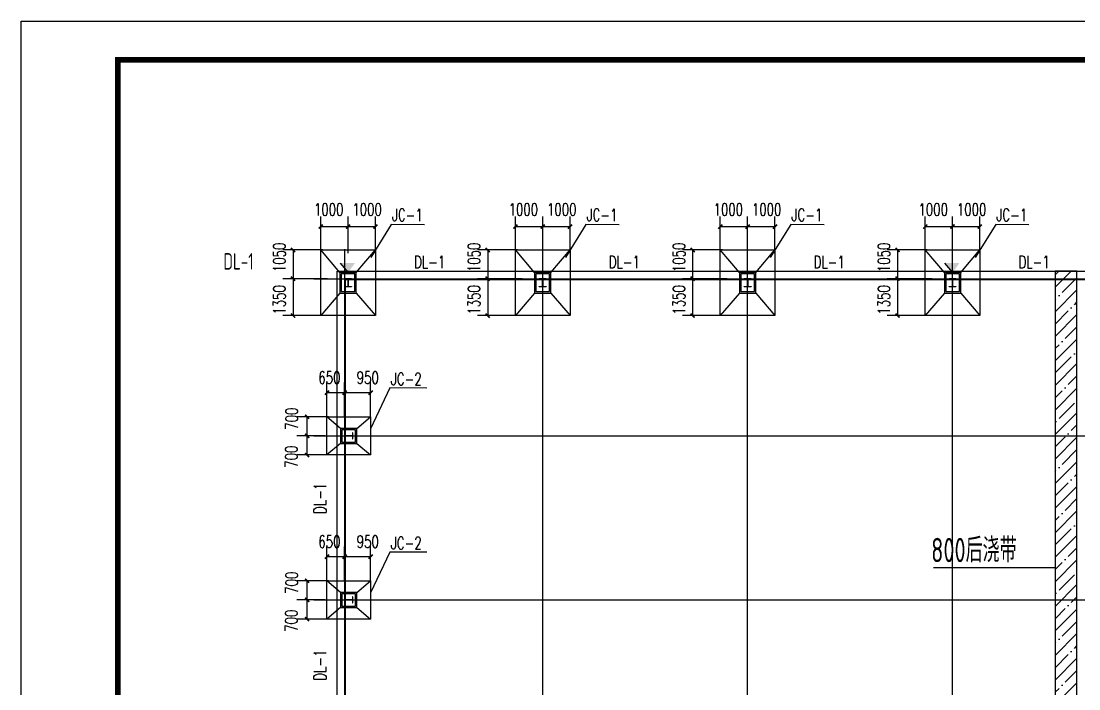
# Model space of a CAD drawing. Extents: x 180850 to 1399066, y 113487 to 334416.
# Drawn here: x 306909 to 345624, y 195958 to 220382 of the extents above; entities that cross this region are included whole.
import ezdxf

# ---------------------------------------------------------------- set-up
doc = ezdxf.new("R2010")
doc.units = 0
doc.header["$LTSCALE"] = 1000
for name, color, linetype in [('AXIS', 3, 'Continuous'), ('DIM_LEAD', 3, 'Continuous'), ('DOTE', 1, 'Continuous'), ('GZ', 50, 'Continuous'), ('NUM', 7, 'Continuous'), ('PUB_DIM', 3, 'Continuous'), ('PUB_TEXT', 7, 'Continuous'), ('PUB_TITLE', 4, 'Continuous'), ('YCX', 90, 'Continuous'), ('承台', 2, 'Continuous')]:
    doc.layers.add(name, color=color, linetype=linetype)
doc.styles.add('_TCH_DIM_T3', font='SIMPLEX', dxfattribs={"width": 0.705882, "bigfont": 'GBCBIG'})
doc.styles.add('TSSD_Norm', font='tssdeng.shx', dxfattribs={"bigfont": 'hztxt.shx'})
doc.dimstyles.new('TCH_150_1', dxfattribs={"dimtxt": 446.25, "dimasz": 150, "dimexe": 375, "dimexo": 450, "dimgap": 189.375, "dimtad": 1, "dimdec": 0, "dimzin": 0, "dimdsep": 46, "dimtxsty": '_TCH_DIM_T3', "dimblk": 'ARCHTICK', "dimcen": 0.09, "dimclrd": 256, "dimclre": 256, "dimclrt": 7, "dimazin": 2, "dimtfac": 1, "dimtdec": 0, "dimtix": 1, "dimtmove": 2, "dimatfit": 3, "dimfxl": 1, "dimtolj": 1, "dimtzin": 0, "dimarcsym": 0})

# ---------------------------------------------------------------- blocks, each defined once
blk = doc.blocks.new('A$C33B20A31')
at = {"layer": 'GZ'}
for points in [[(0, 35500), (250, 35500), (250, 35490), (132, 35490), (128, 35485), (128, 35215), (132, 35210), (250, 35210), (250, 35200), (0, 35200), (0, 35210), (118, 35210), (122, 35214), (122, 35485), (118, 35490), (0, 35490), (0, 35500)], [(7125, 35500), (7375, 35500), (7375, 35490), (7257, 35490), (7253, 35485), (7253, 35215), (7257, 35210), (7375, 35210), (7375, 35200), (7125, 35200), (7125, 35210), (7243, 35210), (7247, 35214), (7247, 35485), (7243, 35490), (7125, 35490), (7125, 35500)], [(14625, 35500), (14875, 35500), (14875, 35490), (14757, 35490), (14753, 35485), (14753, 35215), (14757, 35210), (14875, 35210), (14875, 35200), (14625, 35200), (14625, 35210), (14743, 35210), (14747, 35214), (14747, 35485), (14743, 35490), (14625, 35490), (14625, 35500)], [(22125, 35500), (22375, 35500), (22375, 35490), (22257, 35490), (22253, 35485), (22253, 35215), (22257, 35210), (22375, 35210), (22375, 35200), (22125, 35200), (22125, 35210), (22243, 35210), (22247, 35214), (22247, 35485), (22243, 35490), (22125, 35490), (22125, 35500)], [(0, 29860), (0, 29640), (10, 29640), (10, 29743), (15, 29747), (285, 29747), (290, 29743), (290, 29640), (300, 29640), (300, 29860), (290, 29860), (290, 29757), (286, 29753), (15, 29753), (10, 29757), (10, 29860), (0, 29860)], [(0, 23860), (0, 23640), (10, 23640), (10, 23743), (15, 23747), (285, 23747), (290, 23743), (290, 23640), (300, 23640), (300, 23860), (290, 23860), (290, 23757), (286, 23753), (15, 23753), (10, 23757), (10, 23860), (0, 23860)]]:
    blk.add_lwpolyline(points, close=True, dxfattribs=at)
blk = doc.blocks.new('_ArchTick')
at = {"color": 0, "linetype": 'ByBlock', "const_width": 0.4}
blk.add_lwpolyline([(-0.5, -0.5), (0.5, 0.5)], dxfattribs=at)
blk = doc.blocks.new('*D1384')
at = {"layer": 'AXIS', "linetype": 'ByBlock', "lineweight": -2, "transparency": 16777216}
for p, q in [((318101, 199923), (318101, 201168)), ((318750, 199937), (318750, 201168)), ((318101, 200793), (318750, 200793))]:
    blk.add_line(p, q, dxfattribs=at)
at = {"layer": 'Defpoints', "color": 0, "linetype": 'ByBlock', "transparency": 16777216}
for p in [(318750, 200793), (318101, 199473), (318750, 199487)]:
    blk.add_point(p, dxfattribs=at)
at = {"layer": 'AXIS', "linetype": 'ByBlock', "lineweight": -2, "transparency": 16777216, "xscale": 150, "yscale": 150, "zscale": 150, "rotation": 180}
blk.add_blockref('_ArchTick', (318101, 200793), dxfattribs=at)
at = {"layer": 'AXIS', "linetype": 'ByBlock', "lineweight": -2, "transparency": 16777216, "xscale": 150, "yscale": 150, "zscale": 150}
blk.add_blockref('_ArchTick', (318750, 200793), dxfattribs=at)
at = {"layer": 'AXIS', "color": 7, "linetype": 'ByBlock', "transparency": 16777216, "insert": (318193, 201343), "char_height": 446.2, "attachment_point": 5, "style": '_TCH_DIM_T3'}
blk.add_mtext('\\A1;650', dxfattribs=at)
blk = doc.blocks.new('*D1385')
at = {"layer": 'AXIS', "linetype": 'ByBlock', "lineweight": -2, "transparency": 16777216}
for p, q in [((318156, 199912), (317002, 199912)), ((317377, 199212), (317377, 199912)), ((318031, 199212), (317002, 199212))]:
    blk.add_line(p, q, dxfattribs=at)
at = {"layer": 'Defpoints', "color": 0, "linetype": 'ByBlock', "transparency": 16777216}
for p in [(317377, 199912), (318606, 199912), (318481, 199212)]:
    blk.add_point(p, dxfattribs=at)
at = {"layer": 'AXIS', "linetype": 'ByBlock', "lineweight": -2, "transparency": 16777216, "xscale": 150, "yscale": 150, "zscale": 150}
for p, rotation in [((317377, 199912), 90), ((317377, 199212), 270)]:
    blk.add_blockref('_ArchTick', p, dxfattribs=dict(at, rotation=rotation))
at = {"layer": 'AXIS', "color": 7, "linetype": 'ByBlock', "transparency": 16777216, "insert": (316812, 199838), "char_height": 446.2, "attachment_point": 5, "rotation": 90, "style": '_TCH_DIM_T3'}
blk.add_mtext('\\A1;700', dxfattribs=at)
blk = doc.blocks.new('*D1386')
at = {"layer": 'AXIS', "linetype": 'ByBlock', "lineweight": -2, "transparency": 16777216}
for p, q in [((318031, 199212), (317002, 199212)), ((317377, 198512), (317377, 199212)), ((318156, 198512), (317002, 198512))]:
    blk.add_line(p, q, dxfattribs=at)
at = {"layer": 'Defpoints', "color": 0, "linetype": 'ByBlock', "transparency": 16777216}
for p in [(317377, 199212), (318481, 199212), (318606, 198512)]:
    blk.add_point(p, dxfattribs=at)
at = {"layer": 'AXIS', "linetype": 'ByBlock', "lineweight": -2, "transparency": 16777216, "xscale": 150, "yscale": 150, "zscale": 150}
for p, rotation in [((317377, 199212), 90), ((317377, 198512), 270)]:
    blk.add_blockref('_ArchTick', p, dxfattribs=dict(at, rotation=rotation))
at = {"layer": 'AXIS', "color": 7, "linetype": 'ByBlock', "transparency": 16777216, "insert": (316800, 198448), "char_height": 446.2, "attachment_point": 5, "rotation": 90, "style": '_TCH_DIM_T3'}
blk.add_mtext('\\A1;700', dxfattribs=at)
blk = doc.blocks.new('*D1387')
at = {"layer": 'AXIS', "linetype": 'ByBlock', "lineweight": -2, "transparency": 16777216}
for p, q in [((318750, 199937), (318750, 201168)), ((319701, 199923), (319701, 201168)), ((318750, 200793), (319701, 200793))]:
    blk.add_line(p, q, dxfattribs=at)
at = {"layer": 'Defpoints', "color": 0, "linetype": 'ByBlock', "transparency": 16777216}
for p in [(319701, 200793), (318750, 199487), (319701, 199473)]:
    blk.add_point(p, dxfattribs=at)
at = {"layer": 'AXIS', "linetype": 'ByBlock', "lineweight": -2, "transparency": 16777216, "xscale": 150, "yscale": 150, "zscale": 150, "rotation": 180}
blk.add_blockref('_ArchTick', (318750, 200793), dxfattribs=at)
at = {"layer": 'AXIS', "linetype": 'ByBlock', "lineweight": -2, "transparency": 16777216, "xscale": 150, "yscale": 150, "zscale": 150}
blk.add_blockref('_ArchTick', (319701, 200793), dxfattribs=at)
at = {"layer": 'AXIS', "color": 7, "linetype": 'ByBlock', "transparency": 16777216, "insert": (319597, 201343), "char_height": 446.2, "attachment_point": 5, "style": '_TCH_DIM_T3'}
blk.add_mtext('\\A1;950', dxfattribs=at)
blk = doc.blocks.new('*D1388')
at = {"layer": 'AXIS', "linetype": 'ByBlock', "lineweight": -2, "transparency": 16777216}
for p, q in [((318101, 205923), (318101, 207168)), ((318750, 205937), (318750, 207168)), ((318101, 206793), (318750, 206793))]:
    blk.add_line(p, q, dxfattribs=at)
at = {"layer": 'Defpoints', "color": 0, "linetype": 'ByBlock', "transparency": 16777216}
for p in [(318750, 206793), (318101, 205473), (318750, 205487)]:
    blk.add_point(p, dxfattribs=at)
at = {"layer": 'AXIS', "linetype": 'ByBlock', "lineweight": -2, "transparency": 16777216, "xscale": 150, "yscale": 150, "zscale": 150, "rotation": 180}
blk.add_blockref('_ArchTick', (318101, 206793), dxfattribs=at)
at = {"layer": 'AXIS', "linetype": 'ByBlock', "lineweight": -2, "transparency": 16777216, "xscale": 150, "yscale": 150, "zscale": 150}
blk.add_blockref('_ArchTick', (318750, 206793), dxfattribs=at)
at = {"layer": 'AXIS', "color": 7, "linetype": 'ByBlock', "transparency": 16777216, "insert": (318193, 207343), "char_height": 446.2, "attachment_point": 5, "style": '_TCH_DIM_T3'}
blk.add_mtext('\\A1;650', dxfattribs=at)
blk = doc.blocks.new('*D1389')
at = {"layer": 'AXIS', "linetype": 'ByBlock', "lineweight": -2, "transparency": 16777216}
for p, q in [((318156, 205912), (317002, 205912)), ((317377, 205212), (317377, 205912)), ((318031, 205212), (317002, 205212))]:
    blk.add_line(p, q, dxfattribs=at)
at = {"layer": 'Defpoints', "color": 0, "linetype": 'ByBlock', "transparency": 16777216}
for p in [(317377, 205912), (318606, 205912), (318481, 205212)]:
    blk.add_point(p, dxfattribs=at)
at = {"layer": 'AXIS', "linetype": 'ByBlock', "lineweight": -2, "transparency": 16777216, "xscale": 150, "yscale": 150, "zscale": 150}
for p, rotation in [((317377, 205912), 90), ((317377, 205212), 270)]:
    blk.add_blockref('_ArchTick', p, dxfattribs=dict(at, rotation=rotation))
at = {"layer": 'AXIS', "color": 7, "linetype": 'ByBlock', "transparency": 16777216, "insert": (316812, 205838), "char_height": 446.2, "attachment_point": 5, "rotation": 90, "style": '_TCH_DIM_T3'}
blk.add_mtext('\\A1;700', dxfattribs=at)
blk = doc.blocks.new('*D1390')
at = {"layer": 'AXIS', "linetype": 'ByBlock', "lineweight": -2, "transparency": 16777216}
for p, q in [((318031, 205212), (317002, 205212)), ((317377, 204512), (317377, 205212)), ((318156, 204512), (317002, 204512))]:
    blk.add_line(p, q, dxfattribs=at)
at = {"layer": 'Defpoints', "color": 0, "linetype": 'ByBlock', "transparency": 16777216}
for p in [(317377, 205212), (318481, 205212), (318606, 204512)]:
    blk.add_point(p, dxfattribs=at)
at = {"layer": 'AXIS', "linetype": 'ByBlock', "lineweight": -2, "transparency": 16777216, "xscale": 150, "yscale": 150, "zscale": 150}
for p, rotation in [((317377, 205212), 90), ((317377, 204512), 270)]:
    blk.add_blockref('_ArchTick', p, dxfattribs=dict(at, rotation=rotation))
at = {"layer": 'AXIS', "color": 7, "linetype": 'ByBlock', "transparency": 16777216, "insert": (316800, 204448), "char_height": 446.2, "attachment_point": 5, "rotation": 90, "style": '_TCH_DIM_T3'}
blk.add_mtext('\\A1;700', dxfattribs=at)
blk = doc.blocks.new('*D1391')
at = {"layer": 'AXIS', "linetype": 'ByBlock', "lineweight": -2, "transparency": 16777216}
for p, q in [((318750, 205937), (318750, 207168)), ((319701, 205923), (319701, 207168)), ((318750, 206793), (319701, 206793))]:
    blk.add_line(p, q, dxfattribs=at)
at = {"layer": 'Defpoints', "color": 0, "linetype": 'ByBlock', "transparency": 16777216}
for p in [(319701, 206793), (318750, 205487), (319701, 205473)]:
    blk.add_point(p, dxfattribs=at)
at = {"layer": 'AXIS', "linetype": 'ByBlock', "lineweight": -2, "transparency": 16777216, "xscale": 150, "yscale": 150, "zscale": 150, "rotation": 180}
blk.add_blockref('_ArchTick', (318750, 206793), dxfattribs=at)
at = {"layer": 'AXIS', "linetype": 'ByBlock', "lineweight": -2, "transparency": 16777216, "xscale": 150, "yscale": 150, "zscale": 150}
blk.add_blockref('_ArchTick', (319701, 206793), dxfattribs=at)
at = {"layer": 'AXIS', "color": 7, "linetype": 'ByBlock', "transparency": 16777216, "insert": (319597, 207343), "char_height": 446.2, "attachment_point": 5, "style": '_TCH_DIM_T3'}
blk.add_mtext('\\A1;950', dxfattribs=at)
blk = doc.blocks.new('*D1556')
at = {"layer": 'AXIS', "linetype": 'ByBlock', "lineweight": -2, "transparency": 16777216}
for p, q in [((340000, 211901), (340000, 213241)), ((341000, 211901), (341000, 213241)), ((340000, 212866), (341000, 212866))]:
    blk.add_line(p, q, dxfattribs=at)
at = {"layer": 'Defpoints', "color": 0, "linetype": 'ByBlock', "transparency": 16777216}
for p in [(341000, 212866), (340000, 211451), (341000, 211451)]:
    blk.add_point(p, dxfattribs=at)
at = {"layer": 'AXIS', "linetype": 'ByBlock', "lineweight": -2, "transparency": 16777216, "xscale": 150, "yscale": 150, "zscale": 150, "rotation": 180}
blk.add_blockref('_ArchTick', (340000, 212866), dxfattribs=at)
at = {"layer": 'AXIS', "linetype": 'ByBlock', "lineweight": -2, "transparency": 16777216, "xscale": 150, "yscale": 150, "zscale": 150}
blk.add_blockref('_ArchTick', (341000, 212866), dxfattribs=at)
at = {"layer": 'AXIS', "color": 7, "linetype": 'ByBlock', "transparency": 16777216, "insert": (340292, 213492), "char_height": 446.2, "attachment_point": 5, "style": '_TCH_DIM_T3'}
blk.add_mtext('\\A1;1000', dxfattribs=at)
blk = doc.blocks.new('*D1557')
at = {"layer": 'AXIS', "linetype": 'ByBlock', "lineweight": -2, "transparency": 16777216}
for p, q in [((340250, 210962), (338612, 210962)), ((338987, 210962), (338987, 209612)), ((340075, 209612), (338612, 209612))]:
    blk.add_line(p, q, dxfattribs=at)
at = {"layer": 'Defpoints', "color": 0, "linetype": 'ByBlock', "transparency": 16777216}
for p in [(340700, 210962), (338987, 209612), (340525, 209612)]:
    blk.add_point(p, dxfattribs=at)
at = {"layer": 'AXIS', "linetype": 'ByBlock', "lineweight": -2, "transparency": 16777216, "xscale": 150, "yscale": 150, "zscale": 150}
for p, rotation in [((338987, 210962), 90), ((338987, 209612), 270)]:
    blk.add_blockref('_ArchTick', p, dxfattribs=dict(at, rotation=rotation))
at = {"layer": 'AXIS', "color": 7, "linetype": 'ByBlock', "transparency": 16777216, "insert": (338487, 210186), "char_height": 446.2, "attachment_point": 5, "rotation": 90, "style": '_TCH_DIM_T3'}
blk.add_mtext('\\A1;1350', dxfattribs=at)
blk = doc.blocks.new('*D1558')
at = {"layer": 'AXIS', "linetype": 'ByBlock', "lineweight": -2, "transparency": 16777216}
for p, q in [((340075, 212012), (338612, 212012)), ((338987, 212012), (338987, 210962)), ((340250, 210962), (338612, 210962))]:
    blk.add_line(p, q, dxfattribs=at)
at = {"layer": 'Defpoints', "color": 0, "linetype": 'ByBlock', "transparency": 16777216}
for p in [(340525, 212012), (338987, 210962), (340700, 210962)]:
    blk.add_point(p, dxfattribs=at)
at = {"layer": 'AXIS', "linetype": 'ByBlock', "lineweight": -2, "transparency": 16777216, "xscale": 150, "yscale": 150, "zscale": 150}
for p, rotation in [((338987, 212012), 90), ((338987, 210962), 270)]:
    blk.add_blockref('_ArchTick', p, dxfattribs=dict(at, rotation=rotation))
at = {"layer": 'AXIS', "color": 7, "linetype": 'ByBlock', "transparency": 16777216, "insert": (338487, 211741), "char_height": 446.2, "attachment_point": 5, "rotation": 90, "style": '_TCH_DIM_T3'}
blk.add_mtext('\\A1;1050', dxfattribs=at)
blk = doc.blocks.new('*D1559')
at = {"layer": 'AXIS', "linetype": 'ByBlock', "lineweight": -2, "transparency": 16777216}
for p, q in [((341000, 211901), (341000, 213241)), ((342000, 211901), (342000, 213241)), ((341000, 212866), (342000, 212866))]:
    blk.add_line(p, q, dxfattribs=at)
at = {"layer": 'Defpoints', "color": 0, "linetype": 'ByBlock', "transparency": 16777216}
for p in [(342000, 212866), (341000, 211451), (342000, 211451)]:
    blk.add_point(p, dxfattribs=at)
at = {"layer": 'AXIS', "linetype": 'ByBlock', "lineweight": -2, "transparency": 16777216, "xscale": 150, "yscale": 150, "zscale": 150, "rotation": 180}
blk.add_blockref('_ArchTick', (341000, 212866), dxfattribs=at)
at = {"layer": 'AXIS', "linetype": 'ByBlock', "lineweight": -2, "transparency": 16777216, "xscale": 150, "yscale": 150, "zscale": 150}
blk.add_blockref('_ArchTick', (342000, 212866), dxfattribs=at)
at = {"layer": 'AXIS', "color": 7, "linetype": 'ByBlock', "transparency": 16777216, "insert": (341697, 213492), "char_height": 446.2, "attachment_point": 5, "style": '_TCH_DIM_T3'}
blk.add_mtext('\\A1;1000', dxfattribs=at)
blk = doc.blocks.new('*D1564')
at = {"layer": 'AXIS', "linetype": 'ByBlock', "lineweight": -2, "transparency": 16777216}
for p, q in [((317875, 211901), (317875, 213241)), ((318875, 211901), (318875, 213241)), ((317875, 212866), (318875, 212866))]:
    blk.add_line(p, q, dxfattribs=at)
at = {"layer": 'Defpoints', "color": 0, "linetype": 'ByBlock', "transparency": 16777216}
for p in [(318875, 212866), (317875, 211451), (318875, 211451)]:
    blk.add_point(p, dxfattribs=at)
at = {"layer": 'AXIS', "linetype": 'ByBlock', "lineweight": -2, "transparency": 16777216, "xscale": 150, "yscale": 150, "zscale": 150, "rotation": 180}
blk.add_blockref('_ArchTick', (317875, 212866), dxfattribs=at)
at = {"layer": 'AXIS', "linetype": 'ByBlock', "lineweight": -2, "transparency": 16777216, "xscale": 150, "yscale": 150, "zscale": 150}
blk.add_blockref('_ArchTick', (318875, 212866), dxfattribs=at)
at = {"layer": 'AXIS', "color": 7, "linetype": 'ByBlock', "transparency": 16777216, "insert": (318167, 213492), "char_height": 446.2, "attachment_point": 5, "style": '_TCH_DIM_T3'}
blk.add_mtext('\\A1;1000', dxfattribs=at)
blk = doc.blocks.new('*D1565')
at = {"layer": 'AXIS', "linetype": 'ByBlock', "lineweight": -2, "transparency": 16777216}
for p, q in [((318125, 210962), (316487, 210962)), ((316862, 210962), (316862, 209612)), ((317950, 209612), (316487, 209612))]:
    blk.add_line(p, q, dxfattribs=at)
at = {"layer": 'Defpoints', "color": 0, "linetype": 'ByBlock', "transparency": 16777216}
for p in [(318575, 210962), (316862, 209612), (318400, 209612)]:
    blk.add_point(p, dxfattribs=at)
at = {"layer": 'AXIS', "linetype": 'ByBlock', "lineweight": -2, "transparency": 16777216, "xscale": 150, "yscale": 150, "zscale": 150}
for p, rotation in [((316862, 210962), 90), ((316862, 209612), 270)]:
    blk.add_blockref('_ArchTick', p, dxfattribs=dict(at, rotation=rotation))
at = {"layer": 'AXIS', "color": 7, "linetype": 'ByBlock', "transparency": 16777216, "insert": (316362, 210186), "char_height": 446.2, "attachment_point": 5, "rotation": 90, "style": '_TCH_DIM_T3'}
blk.add_mtext('\\A1;1350', dxfattribs=at)
blk = doc.blocks.new('*D1566')
at = {"layer": 'AXIS', "linetype": 'ByBlock', "lineweight": -2, "transparency": 16777216}
for p, q in [((317950, 212012), (316487, 212012)), ((316862, 212012), (316862, 210962)), ((318125, 210962), (316487, 210962))]:
    blk.add_line(p, q, dxfattribs=at)
at = {"layer": 'Defpoints', "color": 0, "linetype": 'ByBlock', "transparency": 16777216}
for p in [(318400, 212012), (316862, 210962), (318575, 210962)]:
    blk.add_point(p, dxfattribs=at)
at = {"layer": 'AXIS', "linetype": 'ByBlock', "lineweight": -2, "transparency": 16777216, "xscale": 150, "yscale": 150, "zscale": 150}
for p, rotation in [((316862, 212012), 90), ((316862, 210962), 270)]:
    blk.add_blockref('_ArchTick', p, dxfattribs=dict(at, rotation=rotation))
at = {"layer": 'AXIS', "color": 7, "linetype": 'ByBlock', "transparency": 16777216, "insert": (316362, 211741), "char_height": 446.2, "attachment_point": 5, "rotation": 90, "style": '_TCH_DIM_T3'}
blk.add_mtext('\\A1;1050', dxfattribs=at)
blk = doc.blocks.new('*D1567')
at = {"layer": 'AXIS', "linetype": 'ByBlock', "lineweight": -2, "transparency": 16777216}
for p, q in [((318875, 211901), (318875, 213241)), ((319875, 211901), (319875, 213241)), ((318875, 212866), (319875, 212866))]:
    blk.add_line(p, q, dxfattribs=at)
at = {"layer": 'Defpoints', "color": 0, "linetype": 'ByBlock', "transparency": 16777216}
for p in [(319875, 212866), (318875, 211451), (319875, 211451)]:
    blk.add_point(p, dxfattribs=at)
at = {"layer": 'AXIS', "linetype": 'ByBlock', "lineweight": -2, "transparency": 16777216, "xscale": 150, "yscale": 150, "zscale": 150, "rotation": 180}
blk.add_blockref('_ArchTick', (318875, 212866), dxfattribs=at)
at = {"layer": 'AXIS', "linetype": 'ByBlock', "lineweight": -2, "transparency": 16777216, "xscale": 150, "yscale": 150, "zscale": 150}
blk.add_blockref('_ArchTick', (319875, 212866), dxfattribs=at)
at = {"layer": 'AXIS', "color": 7, "linetype": 'ByBlock', "transparency": 16777216, "insert": (319572, 213492), "char_height": 446.2, "attachment_point": 5, "style": '_TCH_DIM_T3'}
blk.add_mtext('\\A1;1000', dxfattribs=at)
blk = doc.blocks.new('*D1572')
at = {"layer": 'AXIS', "linetype": 'ByBlock', "lineweight": -2, "transparency": 16777216}
for p, q in [((332500, 211901), (332500, 213241)), ((333500, 211901), (333500, 213241)), ((332500, 212866), (333500, 212866))]:
    blk.add_line(p, q, dxfattribs=at)
at = {"layer": 'Defpoints', "color": 0, "linetype": 'ByBlock', "transparency": 16777216}
for p in [(333500, 212866), (332500, 211451), (333500, 211451)]:
    blk.add_point(p, dxfattribs=at)
at = {"layer": 'AXIS', "linetype": 'ByBlock', "lineweight": -2, "transparency": 16777216, "xscale": 150, "yscale": 150, "zscale": 150, "rotation": 180}
blk.add_blockref('_ArchTick', (332500, 212866), dxfattribs=at)
at = {"layer": 'AXIS', "linetype": 'ByBlock', "lineweight": -2, "transparency": 16777216, "xscale": 150, "yscale": 150, "zscale": 150}
blk.add_blockref('_ArchTick', (333500, 212866), dxfattribs=at)
at = {"layer": 'AXIS', "color": 7, "linetype": 'ByBlock', "transparency": 16777216, "insert": (332792, 213492), "char_height": 446.2, "attachment_point": 5, "style": '_TCH_DIM_T3'}
blk.add_mtext('\\A1;1000', dxfattribs=at)
blk = doc.blocks.new('*D1573')
at = {"layer": 'AXIS', "linetype": 'ByBlock', "lineweight": -2, "transparency": 16777216}
for p, q in [((332750, 210962), (331112, 210962)), ((331487, 210962), (331487, 209612)), ((332575, 209612), (331112, 209612))]:
    blk.add_line(p, q, dxfattribs=at)
at = {"layer": 'Defpoints', "color": 0, "linetype": 'ByBlock', "transparency": 16777216}
for p in [(333200, 210962), (331487, 209612), (333025, 209612)]:
    blk.add_point(p, dxfattribs=at)
at = {"layer": 'AXIS', "linetype": 'ByBlock', "lineweight": -2, "transparency": 16777216, "xscale": 150, "yscale": 150, "zscale": 150}
for p, rotation in [((331487, 210962), 90), ((331487, 209612), 270)]:
    blk.add_blockref('_ArchTick', p, dxfattribs=dict(at, rotation=rotation))
at = {"layer": 'AXIS', "color": 7, "linetype": 'ByBlock', "transparency": 16777216, "insert": (330987, 210186), "char_height": 446.2, "attachment_point": 5, "rotation": 90, "style": '_TCH_DIM_T3'}
blk.add_mtext('\\A1;1350', dxfattribs=at)
blk = doc.blocks.new('*D1574')
at = {"layer": 'AXIS', "linetype": 'ByBlock', "lineweight": -2, "transparency": 16777216}
for p, q in [((332575, 212012), (331112, 212012)), ((331487, 212012), (331487, 210962)), ((332750, 210962), (331112, 210962))]:
    blk.add_line(p, q, dxfattribs=at)
at = {"layer": 'Defpoints', "color": 0, "linetype": 'ByBlock', "transparency": 16777216}
for p in [(333025, 212012), (331487, 210962), (333200, 210962)]:
    blk.add_point(p, dxfattribs=at)
at = {"layer": 'AXIS', "linetype": 'ByBlock', "lineweight": -2, "transparency": 16777216, "xscale": 150, "yscale": 150, "zscale": 150}
for p, rotation in [((331487, 212012), 90), ((331487, 210962), 270)]:
    blk.add_blockref('_ArchTick', p, dxfattribs=dict(at, rotation=rotation))
at = {"layer": 'AXIS', "color": 7, "linetype": 'ByBlock', "transparency": 16777216, "insert": (330987, 211741), "char_height": 446.2, "attachment_point": 5, "rotation": 90, "style": '_TCH_DIM_T3'}
blk.add_mtext('\\A1;1050', dxfattribs=at)
blk = doc.blocks.new('*D1575')
at = {"layer": 'AXIS', "linetype": 'ByBlock', "lineweight": -2, "transparency": 16777216}
for p, q in [((333500, 211901), (333500, 213241)), ((334500, 211901), (334500, 213241)), ((333500, 212866), (334500, 212866))]:
    blk.add_line(p, q, dxfattribs=at)
at = {"layer": 'Defpoints', "color": 0, "linetype": 'ByBlock', "transparency": 16777216}
for p in [(334500, 212866), (333500, 211451), (334500, 211451)]:
    blk.add_point(p, dxfattribs=at)
at = {"layer": 'AXIS', "linetype": 'ByBlock', "lineweight": -2, "transparency": 16777216, "xscale": 150, "yscale": 150, "zscale": 150, "rotation": 180}
blk.add_blockref('_ArchTick', (333500, 212866), dxfattribs=at)
at = {"layer": 'AXIS', "linetype": 'ByBlock', "lineweight": -2, "transparency": 16777216, "xscale": 150, "yscale": 150, "zscale": 150}
blk.add_blockref('_ArchTick', (334500, 212866), dxfattribs=at)
at = {"layer": 'AXIS', "color": 7, "linetype": 'ByBlock', "transparency": 16777216, "insert": (334197, 213492), "char_height": 446.2, "attachment_point": 5, "style": '_TCH_DIM_T3'}
blk.add_mtext('\\A1;1000', dxfattribs=at)
blk = doc.blocks.new('*D1580')
at = {"layer": 'AXIS', "linetype": 'ByBlock', "lineweight": -2, "transparency": 16777216}
for p, q in [((325000, 211901), (325000, 213241)), ((326000, 211901), (326000, 213241)), ((325000, 212866), (326000, 212866))]:
    blk.add_line(p, q, dxfattribs=at)
at = {"layer": 'Defpoints', "color": 0, "linetype": 'ByBlock', "transparency": 16777216}
for p in [(326000, 212866), (325000, 211451), (326000, 211451)]:
    blk.add_point(p, dxfattribs=at)
at = {"layer": 'AXIS', "linetype": 'ByBlock', "lineweight": -2, "transparency": 16777216, "xscale": 150, "yscale": 150, "zscale": 150, "rotation": 180}
blk.add_blockref('_ArchTick', (325000, 212866), dxfattribs=at)
at = {"layer": 'AXIS', "linetype": 'ByBlock', "lineweight": -2, "transparency": 16777216, "xscale": 150, "yscale": 150, "zscale": 150}
blk.add_blockref('_ArchTick', (326000, 212866), dxfattribs=at)
at = {"layer": 'AXIS', "color": 7, "linetype": 'ByBlock', "transparency": 16777216, "insert": (325292, 213492), "char_height": 446.2, "attachment_point": 5, "style": '_TCH_DIM_T3'}
blk.add_mtext('\\A1;1000', dxfattribs=at)
blk = doc.blocks.new('*D1581')
at = {"layer": 'AXIS', "linetype": 'ByBlock', "lineweight": -2, "transparency": 16777216}
for p, q in [((325250, 210962), (323612, 210962)), ((323987, 210962), (323987, 209612)), ((325075, 209612), (323612, 209612))]:
    blk.add_line(p, q, dxfattribs=at)
at = {"layer": 'Defpoints', "color": 0, "linetype": 'ByBlock', "transparency": 16777216}
for p in [(325700, 210962), (323987, 209612), (325525, 209612)]:
    blk.add_point(p, dxfattribs=at)
at = {"layer": 'AXIS', "linetype": 'ByBlock', "lineweight": -2, "transparency": 16777216, "xscale": 150, "yscale": 150, "zscale": 150}
for p, rotation in [((323987, 210962), 90), ((323987, 209612), 270)]:
    blk.add_blockref('_ArchTick', p, dxfattribs=dict(at, rotation=rotation))
at = {"layer": 'AXIS', "color": 7, "linetype": 'ByBlock', "transparency": 16777216, "insert": (323487, 210186), "char_height": 446.2, "attachment_point": 5, "rotation": 90, "style": '_TCH_DIM_T3'}
blk.add_mtext('\\A1;1350', dxfattribs=at)
blk = doc.blocks.new('*D1582')
at = {"layer": 'AXIS', "linetype": 'ByBlock', "lineweight": -2, "transparency": 16777216}
for p, q in [((325075, 212012), (323612, 212012)), ((323987, 212012), (323987, 210962)), ((325250, 210962), (323612, 210962))]:
    blk.add_line(p, q, dxfattribs=at)
at = {"layer": 'Defpoints', "color": 0, "linetype": 'ByBlock', "transparency": 16777216}
for p in [(325525, 212012), (323987, 210962), (325700, 210962)]:
    blk.add_point(p, dxfattribs=at)
at = {"layer": 'AXIS', "linetype": 'ByBlock', "lineweight": -2, "transparency": 16777216, "xscale": 150, "yscale": 150, "zscale": 150}
for p, rotation in [((323987, 212012), 90), ((323987, 210962), 270)]:
    blk.add_blockref('_ArchTick', p, dxfattribs=dict(at, rotation=rotation))
at = {"layer": 'AXIS', "color": 7, "linetype": 'ByBlock', "transparency": 16777216, "insert": (323487, 211741), "char_height": 446.2, "attachment_point": 5, "rotation": 90, "style": '_TCH_DIM_T3'}
blk.add_mtext('\\A1;1050', dxfattribs=at)
blk = doc.blocks.new('*D1583')
at = {"layer": 'AXIS', "linetype": 'ByBlock', "lineweight": -2, "transparency": 16777216}
for p, q in [((326000, 211901), (326000, 213241)), ((327000, 211901), (327000, 213241)), ((326000, 212866), (327000, 212866))]:
    blk.add_line(p, q, dxfattribs=at)
at = {"layer": 'Defpoints', "color": 0, "linetype": 'ByBlock', "transparency": 16777216}
for p in [(327000, 212866), (326000, 211451), (327000, 211451)]:
    blk.add_point(p, dxfattribs=at)
at = {"layer": 'AXIS', "linetype": 'ByBlock', "lineweight": -2, "transparency": 16777216, "xscale": 150, "yscale": 150, "zscale": 150, "rotation": 180}
blk.add_blockref('_ArchTick', (326000, 212866), dxfattribs=at)
at = {"layer": 'AXIS', "linetype": 'ByBlock', "lineweight": -2, "transparency": 16777216, "xscale": 150, "yscale": 150, "zscale": 150}
blk.add_blockref('_ArchTick', (327000, 212866), dxfattribs=at)
at = {"layer": 'AXIS', "color": 7, "linetype": 'ByBlock', "transparency": 16777216, "insert": (326697, 213492), "char_height": 446.2, "attachment_point": 5, "style": '_TCH_DIM_T3'}
blk.add_mtext('\\A1;1000', dxfattribs=at)

msp = doc.modelspace()

# ---------------------------------------------------------------- hatches: boundary and pattern name
h = msp.add_hatch()
h.set_pattern_fill('ANSI35', color=8, scale=200)
h.set_pattern_definition([(45, (-160018, 40839.7), (-449.0128, 449.0128), []), (45, (-159569, 40839.7), (-449.0128, 449.0128), [793.75, -158.75, 0, -158.75])])
h.paths.add_polyline_path([(345553.28, 211232.31), (344753.28, 211232.31), (344753.32, 175192.31), (345553.32, 175192.31)])

# ---------------------------------------------------------------- linework, layer by layer
for p, q in [((318575.32, 211187.13), (317875.32, 212012.13)), ((319175.32, 211187.13), (319875.32, 212012.13)), ((325700.32, 211187.13), (325000.32, 212012.13)), ((326300.32, 211187.13), (327000.32, 212012.13)), ((333200.32, 211187.13), (332500.32, 212012.13)), ((333800.32, 211187.13), (334500.32, 212012.13)), ((340700.32, 211187.13), (340000.32, 212012.13)), ((341300.32, 211187.13), (342000.32, 212012.13)), ((319175.32, 210737.13), (319175.32, 210737.13)), ((326300.32, 210737.13), (326300.32, 210737.13)), ((333800.32, 210737.13), (333800.32, 210737.13)), ((341300.32, 210737.13), (341300.32, 210737.13)), ((318575.32, 210437.13), (317875.32, 209612.13)), ((319175.32, 210437.13), (319875.32, 209612.13)), ((325700.32, 210437.13), (325000.32, 209612.13)), ((326300.32, 210437.13), (327000.32, 209612.13)), ((333200.32, 210437.13), (332500.32, 209612.13)), ((333800.32, 210437.13), (334500.32, 209612.13)), ((340700.32, 210437.13), (340000.32, 209612.13)), ((341300.32, 210437.13), (342000.32, 209612.13)), ((318975.57, 205487.31), (318975.57, 205487.31)), ((318975.57, 199487.31), (318975.57, 199487.31))]:
    msp.add_line(p, q)
for points in [[(317875.32, 212012.13), (319875.32, 212012.13), (319875.32, 209612.13), (317875.32, 209612.13)], [(325000.32, 212012.13), (327000.32, 212012.13), (327000.32, 209612.13), (325000.32, 209612.13)], [(332500.32, 212012.13), (334500.32, 212012.13), (334500.32, 209612.13), (332500.32, 209612.13)], [(340000.32, 212012.13), (342000.32, 212012.13), (342000.32, 209612.13), (340000.32, 209612.13)], [(318480.32, 211232.31), (379120.32, 211232.31), (379120.32, 175192.31), (318480.32, 175192.31)], [(318780.32, 210932.31), (378820.32, 210932.31), (378820.32, 175492.31), (318780.32, 175492.31)]]:
    msp.add_lwpolyline(points, close=True)
at = {"layer": 'DIM_LEAD'}
msp.add_line((344753.29, 200380.43), (340307.4, 200380.44), dxfattribs=at)
at = {"layer": 'DOTE'}
for p, q in [((318750.32, 174337.31), (318750.32, 212037.31)), ((326000.32, 174337.31), (326000.32, 212087.31)), ((333500.32, 174337.31), (333500.32, 212087.31)), ((341000.32, 174337.31), (341000.32, 212087.31)), ((317625.32, 210962.31), (380100.32, 210962.31)), ((317625.32, 205212.31), (380100.32, 205212.31)), ((317625.32, 199212.31), (380100.32, 199212.31))]:
    msp.add_line(p, q, dxfattribs=at)
at = {"layer": 'PUB_DIM'}
msp.add_lwpolyline([(344753.32, 175192.31), (345553.32, 175192.31), (345553.28, 211232.31), (344753.28, 211232.31)], close=True, dxfattribs=at)
at = {"layer": 'PUB_TEXT', "color": 5}
for p, q in [((318580.48, 211531.67), (318875.32, 211187.13)), ((340705.48, 211531.67), (341000.32, 211187.13))]:
    msp.add_line(p, q, dxfattribs=at)
for points in [[(319124.88, 211531.67), (318875.32, 211187.13), (318580.48, 211531.67)], [(341249.88, 211531.67), (341000.32, 211187.13), (340705.48, 211531.67)]]:
    msp.add_solid(points, dxfattribs=at)
at = {"layer": 'PUB_TITLE'}
msp.add_lwpolyline([(306908.52, 220381.89), (425837.69, 220381.89), (425837.69, 136381.97), (306908.52, 136381.97)], close=True, dxfattribs=at)
at = {"layer": 'PUB_TITLE', "const_width": 212.12}
msp.add_lwpolyline([(310443.87, 137796.11), (310443.87, 218967.75), (424423.55, 218967.75), (424423.55, 137796.11)], close=True, dxfattribs=at)
at = {"layer": 'YCX'}
for p, q in [((320455.55, 212937.7), (319702.61, 211734.35)), ((321673.34, 212935.23), (320455.55, 212937.7)), ((327580.55, 212937.7), (326827.61, 211734.35)), ((328798.34, 212935.23), (327580.55, 212937.7)), ((335080.55, 212937.7), (334327.61, 211734.35)), ((336298.34, 212935.23), (335080.55, 212937.7)), ((342580.55, 212937.7), (341827.61, 211734.35)), ((343798.34, 212935.23), (342580.55, 212937.7)), ((320405.51, 206963.45), (319700.57, 205473.48)), ((321755.5, 206961.68), (320405.51, 206963.45)), ((320405.51, 200963.45), (319700.57, 199473.48)), ((321755.5, 200961.68), (320405.51, 200963.45))]:
    msp.add_line(p, q, dxfattribs=at)
at = {"layer": '承台', "color": 6}
for p, q in [((319175.32, 210737.13), (319175.32, 210737.13)), ((326300.32, 210737.13), (326300.32, 210737.13)), ((333800.32, 210737.13), (333800.32, 210737.13)), ((341300.32, 210737.13), (341300.32, 210737.13))]:
    msp.add_line(p, q, dxfattribs=at)
at = {"layer": '承台'}
for p, q in [((318600.57, 205487.31), (318100.57, 205912.31)), ((319200.57, 205487.31), (319700.57, 205912.31)), ((318600.57, 204937.31), (318100.57, 204512.31)), ((319200.57, 204937.31), (319700.57, 204512.31)), ((318600.57, 199487.31), (318100.57, 199912.31)), ((319200.57, 199487.31), (319700.57, 199912.31)), ((318600.57, 198937.31), (318100.57, 198512.31)), ((319200.57, 198937.31), (319700.57, 198512.31))]:
    msp.add_line(p, q, dxfattribs=at)
at = {"layer": '承台', "color": 6}
for points in [[(318575.32, 210437.13), (319175.32, 210437.13), (319175.32, 211187.13), (318575.32, 211187.13)], [(318625.32, 210487.13), (319125.32, 210487.13), (319125.32, 211137.13), (318625.32, 211137.13)], [(325700.32, 210437.13), (326300.32, 210437.13), (326300.32, 211187.13), (325700.32, 211187.13)], [(325750.32, 210487.13), (326250.32, 210487.13), (326250.32, 211137.13), (325750.32, 211137.13)], [(333200.32, 210437.13), (333800.32, 210437.13), (333800.32, 211187.13), (333200.32, 211187.13)], [(333250.32, 210487.13), (333750.32, 210487.13), (333750.32, 211137.13), (333250.32, 211137.13)], [(340700.32, 210437.13), (341300.32, 210437.13), (341300.32, 211187.13), (340700.32, 211187.13)], [(340750.32, 210487.13), (341250.32, 210487.13), (341250.32, 211137.13), (340750.32, 211137.13)]]:
    msp.add_lwpolyline(points, close=True, dxfattribs=at)
at = {"layer": '承台'}
for points in [[(318100.57, 204512.31), (318100.57, 205912.31), (319700.57, 205912.31), (319700.57, 204512.31)], [(319200.57, 204937.31), (319200.57, 205487.31), (318600.57, 205487.31), (318600.57, 204937.31)], [(319150.57, 204987.31), (319150.57, 205437.31), (318650.57, 205437.31), (318650.57, 204987.31)], [(318100.57, 198512.31), (318100.57, 199912.31), (319700.57, 199912.31), (319700.57, 198512.31)], [(319200.57, 198937.31), (319200.57, 199487.31), (318600.57, 199487.31), (318600.57, 198937.31)], [(319150.57, 198987.31), (319150.57, 199437.31), (318650.57, 199437.31), (318650.57, 198987.31)]]:
    msp.add_lwpolyline(points, close=True, dxfattribs=at)

# ---------------------------------------------------------------- block references
msp.add_blockref('A$C33B20A31', (318750.32, 175462.31))

# ---------------------------------------------------------------- texts
at = {"layer": 'NUM', "style": 'TSSD_Norm', "width": 0.7}
for s, height, p in [('DL-1', 600, (314314.31, 211296.12)), ('800后浇带', 890, (340216.21, 200590.44))]:
    msp.add_text(s, height=height, dxfattribs=at).set_placement(p)
at = {"layer": 'YCX', "style": '_TCH_DIM_T3', "width": 0.705882}
for s, p in [('JC-1', (320481.23, 213071.56)), ('JC-1', (327606.23, 213071.56)), ('JC-1', (335106.23, 213071.56)), ('JC-1', (342606.23, 213071.56)), ('JC-2', (320441.5, 207063.47)), ('JC-2', (320441.5, 201063.47))]:
    msp.add_text(s, height=450, dxfattribs=at).set_placement(p)
at = {"layer": '承台', "color": 6, "style": '_TCH_DIM_T3', "width": 0.705882}
for p in [(321289.31, 211346.37), (328414.31, 211346.37), (335914.31, 211346.37), (343414.31, 211346.37)]:
    msp.add_text('DL-1', height=450, dxfattribs=at).set_placement(p)
for p in [(318070.36, 202354.99), (318070.36, 196255.94)]:
    msp.add_text('DL-1', height=450, rotation=90, dxfattribs=at).set_placement(p)

# ---------------------------------------------------------------- dimensions: what is measured, and where the dimension line sits
at = {"layer": 'AXIS', "linetype": 'ByBlock'}
for base, p1, p2, picture, middle in [((318875.32, 212865.54), (317875.32, 211451.39), (318875.32, 211451.39), '*D1564', (318167.27, 213491.71)), ((319875.32, 212865.54), (318875.32, 211451.39), (319875.32, 211451.39), '*D1567', (319572.24, 213491.71)), ((326000.32, 212865.54), (325000.32, 211451.39), (326000.32, 211451.39), '*D1580', (325292.27, 213491.71)), ((327000.32, 212865.54), (326000.32, 211451.39), (327000.32, 211451.39), '*D1583', (326697.24, 213491.71)), ((333500.32, 212865.54), (332500.32, 211451.39), (333500.32, 211451.39), '*D1572', (332792.27, 213491.71)), ((334500.32, 212865.54), (333500.32, 211451.39), (334500.32, 211451.39), '*D1575', (334197.24, 213491.71)), ((341000.32, 212865.54), (340000.32, 211451.39), (341000.32, 211451.39), '*D1556', (340292.27, 213491.71)), ((342000.32, 212865.54), (341000.32, 211451.39), (342000.32, 211451.39), '*D1559', (341697.24, 213491.71)), ((318750.32, 206793.12), (318100.57, 205473.48), (318750.32, 205487.31), '*D1388', (318192.53, 207343.12)), ((319700.57, 206793.12), (318750.32, 205487.31), (319700.57, 205473.48), '*D1391', (319597.49, 207343.12)), ((318750.32, 200793.12), (318100.57, 199473.48), (318750.32, 199487.31), '*D1384', (318192.53, 201343.12)), ((319700.57, 200793.12), (318750.32, 199487.31), (319700.57, 199473.48), '*D1387', (319597.49, 201343.12))]:
    dim = msp.add_linear_dim(base=base, p1=p1, p2=p2, dimstyle='TCH_150_1', dxfattribs=at)
    dim.commit()
    dim.dimension.update_dxf_attribs({"geometry": picture, "text_midpoint": middle, "dimtype": 160})
for base, p1, p2, angle, picture, middle in [((316861.89, 210962.31), (318400.32, 212012.13), (318575.32, 210962.31), 90, '*D1566', (316361.89, 211741.44)), ((323986.89, 210962.31), (325525.32, 212012.13), (325700.32, 210962.31), 90, '*D1582', (323486.89, 211741.44)), ((331486.89, 210962.31), (333025.32, 212012.13), (333200.32, 210962.31), 90, '*D1574', (330986.89, 211741.44)), ((338986.89, 210962.31), (340525.32, 212012.13), (340700.32, 210962.31), 90, '*D1558', (338486.89, 211741.44)), ((316861.89, 209612.13), (318575.32, 210962.31), (318400.32, 209612.13), 90, '*D1565', (316361.89, 210185.94)), ((323986.89, 209612.13), (325700.32, 210962.31), (325525.32, 209612.13), 90, '*D1581', (323486.89, 210185.94)), ((331486.89, 209612.13), (333200.32, 210962.31), (333025.32, 209612.13), 90, '*D1573', (330986.89, 210185.94)), ((338986.89, 209612.13), (340700.32, 210962.31), (340525.32, 209612.13), 90, '*D1557', (338486.89, 210185.94)), ((317376.56, 205912.31), (318480.57, 205212.31), (318605.57, 205912.31), 270, '*D1389', (316812.49, 205838.5)), ((317376.56, 205212.31), (318605.57, 204512.31), (318480.57, 205212.31), 270, '*D1390', (316799.99, 204447.61)), ((317376.56, 199912.31), (318480.57, 199212.31), (318605.57, 199912.31), 270, '*D1385', (316812.49, 199838.5)), ((317376.56, 199212.31), (318605.57, 198512.31), (318480.57, 199212.31), 270, '*D1386', (316799.99, 198447.61))]:
    dim = msp.add_linear_dim(base=base, p1=p1, p2=p2, angle=angle, dimstyle='TCH_150_1', dxfattribs=at)
    dim.commit()
    dim.dimension.update_dxf_attribs({"geometry": picture, "text_midpoint": middle, "dimtype": 160})

doc.saveas('drawing.dxf')
